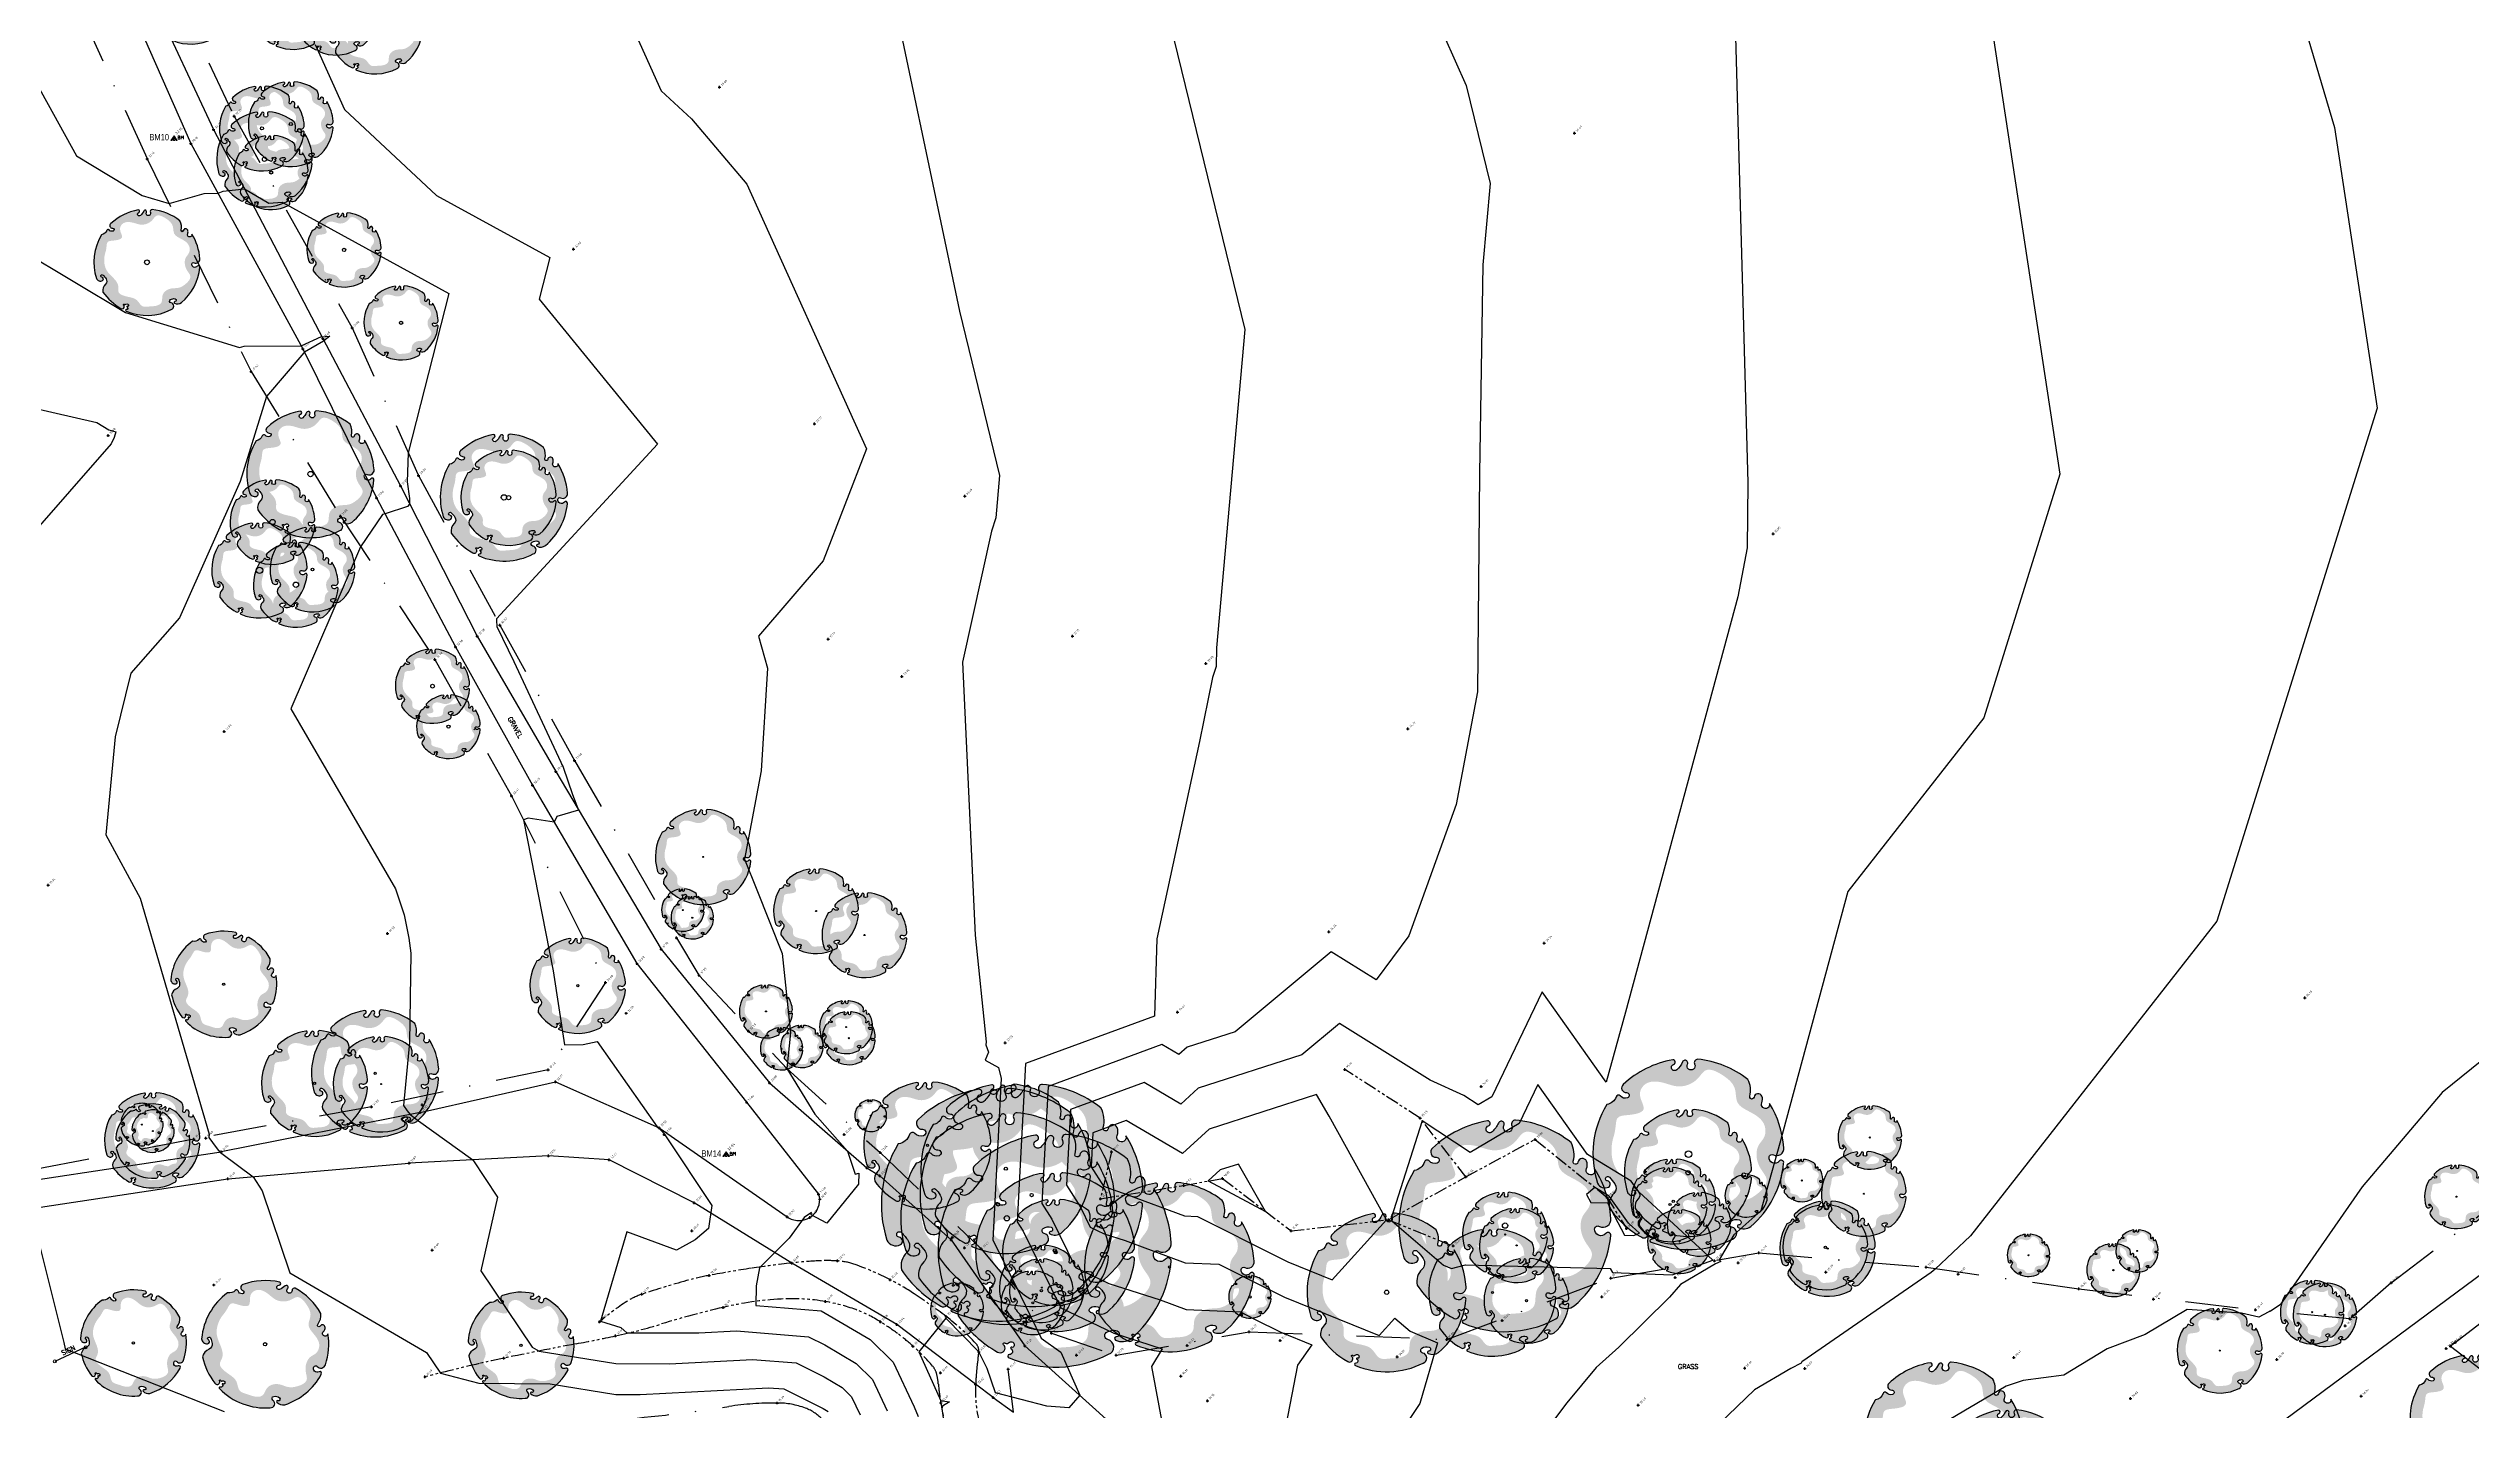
# Model space of a CAD drawing. Header units: metres. Extents: x 246075 to 247503, y 7418632 to 7419642.
# Drawn here: x 246626.3 to 246854.6, y 7419007.9 to 7419136.2 of the extents above; entities that cross this region are included whole.
import ezdxf
from ezdxf.enums import TextEntityAlignment as Align

# ---------------------------------------------------------------- set-up
doc = ezdxf.new("R2010")
doc.units = ezdxf.units.M
doc.linetypes.add('DASHDOT', pattern=[10, 5, -2.5, 0, -2.5])
doc.linetypes.add('PHANTOM', pattern=[2.5, 1.25, -0.25, 0.25, -0.25, 0.25, -0.25])
for name, color, linetype in [('-TEXT', 7, 'Continuous'), ('017_NAIL-L', 8, 'Continuous'), ('102_TOP_OF_BANK', 37, 'PHANTOM'), ('102_TOP_OF_BANK-L', 37, 'PHANTOM'), ('102_TOP_OF_BANK-S', 37, 'PHANTOM'), ('103_TOE_OF_BATTER', 37, 'DASHDOT'), ('103_TOE_OF_BATTER-L', 37, 'DASHDOT'), ('103_TOE_OF_BATTER-S', 37, 'DASHDOT'), ('104_EXISTING_SURFACE-L', 35, 'Continuous'), ('104_EXISTING_SURFACE-S', 35, 'Continuous'), ('201_SINGLE_TREE-H', 63, 'Continuous'), ('201_SINGLE_TREE-S', 96, 'Continuous'), ('203_GROUP_TREES', 116, 'DASHDOT'), ('203_GROUP_TREES-L', 116, 'DASHDOT'), ('203_GROUP_TREES-S', 116, 'DASHDOT'), ('405_EDGE_FORMATION', 33, 'Continuous'), ('405_EDGE_FORMATION-L', 33, 'Continuous'), ('405_EDGE_FORMATION-S', 33, 'Continuous'), ('503_SIGN', 89, 'Continuous'), ('EX-BENCHMARK', 7, 'Continuous'), ('EX-BENCHMARK_(SLS)', 8, 'Continuous'), ('EX-TRAFFIC_SIGN_(SLS)', 89, 'Continuous'), ('Surface_Contours_Major', 4, 'Continuous'), ('Surface_Contours_Minor', 253, 'Continuous')]:
    doc.layers.add(name, color=color, linetype=linetype)
doc.layers.add('717_ELEC_LINE_OVER', color=7, linetype='Continuous', true_color=0xffa500)
doc.styles.add('BOLD', font='ARIALN.TTF')
doc.styles.add('ISO2.5', font='isocp.shx', dxfattribs={"height": 2.5})
doc.styles.get("Standard").update_dxf_attribs({"font": 'SIMPLEX.shx'})

# ---------------------------------------------------------------- blocks, each defined once
blk = doc.blocks.new('BM')
at = {"color": 0, "linetype": 'Continuous', "lineweight": 13}
for p, q in [((0, 0), (-0.31, -0.44)), ((-0.19, -0.44), (0, 0)), ((0, 0), (-0.06, -0.44)), ((0, 0), (0.19, -0.44)), ((0.31, -0.44), (0, 0)), ((0, 0), (0.06, -0.44)), ((-0.31, -0.44), (-0.19, -0.44)), ((-0.06, -0.44), (0.06, -0.44)), ((0.19, -0.44), (0.31, -0.44)), ((0.47, -0.02), (0.38, -0.02)), ((0.38, -0.02), (0.38, -0.34)), ((0.47, -0.16), (0.38, -0.16)), ((0.38, -0.16), (0.39, -0.16)), ((0.38, -0.34), (0.47, -0.34)), ((0.38, -0.34), (0.39, -0.34)), ((0.52, -0.04), (0.47, -0.02)), ((0.47, -0.16), (0.52, -0.14)), ((0.52, -0.17), (0.47, -0.16)), ((0.47, -0.34), (0.52, -0.33)), ((0.54, -0.09), (0.52, -0.04)), ((0.52, -0.14), (0.54, -0.09)), ((0.55, -0.21), (0.52, -0.17)), ((0.52, -0.33), (0.55, -0.29)), ((0.56, -0.25), (0.55, -0.21)), ((0.55, -0.29), (0.56, -0.25)), ((0.67, -0.34), (0.67, -0.02)), ((0.67, -0.02), (0.78, -0.19)), ((0.78, -0.19), (0.89, -0.02)), ((0.89, -0.02), (0.89, -0.34))]:
    blk.add_line(p, q, dxfattribs=at)
blk = doc.blocks.new('201C')
at = {"layer": '201_SINGLE_TREE-H', "transparency": 33554534}
h = blk.add_hatch(color=256, dxfattribs=at)
h.paths.add_polyline_path([(-0.372, -0.334, 0.222926), (0.02, -0.5, 0.770799), (0.044, -0.442, -0.650302), (0.051, -0.412, -0.234737), (0.096, -0.425, -0.847312), (0.082, -0.447, 0.78443), (0.073, -0.458, 0.276934), (0.135, -0.481, 0.193599), (0.431, -0.254, 0.800435), (0.414, -0.234, -0.75216), (0.376, -0.192, -0.528914), (0.401, -0.191, 0.594112), (0.466, -0.18, 0.123805), (0.496, 0.062, -1.41759), (0.461, 0.081, 0.206906), (0.476, 0.113, 0.759729), (0.437, 0.125, -1.073307), (0.419, 0.139, 0.194379), (0.447, 0.223, 0.144612), (0.254, 0.43, 0.53339), (0.228, 0.413, -1.592592), (0.194, 0.429, 1.030038), (0.176, 0.451, -0.10361), (0.131, 0.426, -1.238487), (0.128, 0.459, 0.884725), (0.134, 0.482, 0.147549), (-0.155, 0.475, 0.71725), (-0.158, 0.429, -0.864032), (-0.165, 0.402, -0.310704), (-0.195, 0.427, 0.58143), (-0.217, 0.432, -0.281558), (-0.277, 0.416), (-0.278, 0.416, 0.217121), (-0.496, 0.063), (-0.496, 0.063, 0.440011), (-0.452, 0.021, 0.723973), (-0.444, 0.052, -1.384648), (-0.426, 0.066, -0.051107), (-0.415, 0.022, -0.361502), (-0.441, -0.021, 0.256822), (-0.494, -0.079, 0.116166), (-0.406, -0.291, 0.67803), (-0.368, -0.284, 0.170035), (-0.37, -0.274, -1.054701), (-0.36, -0.27, 0.431903), (-0.347, -0.275, -0.910728), (-0.333, -0.299, -0.42046), (-0.342, -0.298, 1.007885), (-0.348, -0.302, -0.766634), (-0.365, -0.322, 0.938602), (-0.372, -0.334)])
edge = h.paths.add_edge_path(flags=16)
edge.add_spline(control_points=[(-0.318, 0.247), (-0.303, 0.263), (-0.286, 0.289), (-0.256, 0.341), (-0.193, 0.315), (-0.092, 0.286), (-0.116, 0.394), (-0.036, 0.446), (0.039, 0.399), (0.103, 0.33), (0.196, 0.321), (0.278, 0.38), (0.344, 0.296), (0.379, 0.215), (0.33, 0.131), (0.392, 0.059), (0.438, -0.014), (0.405, -0.092), (0.346, -0.109), (0.31, -0.167), (0.306, -0.228), (0.329, -0.309), (0.241, -0.345), (0.165, -0.35), (0.103, -0.314), (0.046, -0.315), (0.005, -0.336), (-0.014, -0.368), (-0.033, -0.407), (-0.093, -0.415), (-0.146, -0.387), (-0.23, -0.366), (-0.225, -0.277), (-0.286, -0.229), (-0.334, -0.194), (-0.374, -0.141), (-0.328, -0.087), (-0.344, -0.001), (-0.387, 0.083), (-0.366, 0.18), (-0.336, 0.227), (-0.318, 0.247)], knot_values=[0, 0, 0, 0, 0.064972, 0.101243, 0.15652, 0.245586, 0.324463, 0.387907, 0.486094, 0.554514, 0.671826, 0.728629, 0.823661, 0.919885, 0.989953, 1.075257, 1.171704, 1.23593, 1.293575, 1.346478, 1.426142, 1.479146, 1.570817, 1.644481, 1.712561, 1.774901, 1.807, 1.846291, 1.885582, 1.928182, 2.007036, 2.074591, 2.151638, 2.226455, 2.293426, 2.340744, 2.397548, 2.47317, 2.587294, 2.673595, 2.754259, 2.754259, 2.754259, 2.754259], degree=3, periodic=0)
at = {"layer": '201_SINGLE_TREE-S'}
blk.add_lwpolyline([(-0.372, -0.334, 0.222926), (0.02, -0.5, 0.770799), (0.044, -0.442, -0.650302), (0.051, -0.412, -0.234737), (0.096, -0.425, -0.847312), (0.082, -0.447, 0.78443), (0.073, -0.458, 0.276934), (0.135, -0.481, 0.193599), (0.431, -0.254, 0.800435), (0.414, -0.234, -0.75216), (0.376, -0.192, -0.528914), (0.401, -0.191, 0.594112), (0.466, -0.18, 0.123805), (0.496, 0.062, -1.41759), (0.461, 0.081, 0.206906), (0.476, 0.113, 0.759729), (0.437, 0.125, -1.073307), (0.419, 0.139, 0.194379), (0.447, 0.223, 0.144612), (0.254, 0.43, 0.53339), (0.228, 0.413, -1.592592), (0.194, 0.429, 1.030038), (0.176, 0.451, -0.10361), (0.131, 0.426, -1.238487), (0.128, 0.459, 0.884725), (0.134, 0.482, 0.147549), (-0.155, 0.475, 0.71725), (-0.158, 0.429, -0.864032), (-0.165, 0.402, -0.310704), (-0.195, 0.427, 0.58143), (-0.217, 0.432, -0.281558), (-0.277, 0.416), (-0.278, 0.416, 0.217121), (-0.496, 0.063), (-0.496, 0.063, 0.440011), (-0.452, 0.021, 0.723973), (-0.444, 0.052, -1.384648), (-0.426, 0.066, -0.051107), (-0.415, 0.022, -0.361502), (-0.441, -0.021, 0.256822), (-0.494, -0.079, 0.116166), (-0.406, -0.291, 0.67803), (-0.368, -0.284, 0.170035), (-0.37, -0.274, -1.054701), (-0.36, -0.27, 0.431903), (-0.347, -0.275, -0.910728), (-0.333, -0.299, -0.42046), (-0.342, -0.298, 1.007885), (-0.348, -0.302, -0.766634), (-0.365, -0.322, 0.938602), (-0.372, -0.334)], format="xyb", dxfattribs=at)
blk = doc.blocks.new('201T')
at = {"layer": '201_SINGLE_TREE-S'}
blk.add_circle((0, 0), 0.5, dxfattribs=at)
blk = doc.blocks.new('CROSS')
at = {"color": 0, "linetype": 'Continuous'}
for p, q in [((-0.5, 0), (0.5, 0)), ((0, -0.5), (0, 0.5))]:
    blk.add_line(p, q, dxfattribs=at)
blk = doc.blocks.new('SPD')
at = {"color": 0, "linetype": 'Continuous', "lineweight": 13}
blk.add_circle((0, 0), 0.15, dxfattribs=at)
blk = doc.blocks.new('G')
at = {"layer": '-TEXT'}
blk.add_text('GRASS', height=0.45, dxfattribs=at).set_placement((0.02, -0.24), align=Align.CENTER)
blk = doc.blocks.new('GR')
at = {"layer": '-TEXT'}
blk.add_text('GRAVEL', height=0.45, dxfattribs=at).set_placement((0.04, -0.22), align=Align.CENTER)

msp = doc.modelspace()

# ---------------------------------------------------------------- linework, layer by layer
at = {"layer": '102_TOP_OF_BANK'}
for points in [[(246759.83, 7419029.9), (246755.51, 7419035.44), (246748.42, 7419040.03)], [(246726.44, 7419032.27), (246725.42, 7419027.84), (246733.25, 7419029.09), (246736.9, 7419029.76), (246743.36, 7419024.81), (246752.54, 7419025.86), (246758.62, 7419023.39)], [(246752.54, 7419025.86), (246759.83, 7419029.9), (246766.36, 7419033.43), (246773.14, 7419027.97), (246774.97, 7419025.02)]]:
    msp.add_lwpolyline(points, dxfattribs=at)
for points in [[(246714.2, 7419006.09, -0.093938), (246713.65, 7419010.35, -0.003643), (246713.69, 7419011.06, -0.003153), (246713.76, 7419011.89, -0.021187), (246713.87, 7419012.71, 0.024665), (246713.95, 7419013.41, 0.207708), (246713.68, 7419014.19, 0.042892), (246710.86, 7419016.75, 0.018118), (246707.85, 7419018.89, 0.025606), (246705.59, 7419020.21, 0.033551), (246702.29, 7419021.64, 0.071727), (246700.64, 7419021.98, 0.02564), (246698.96, 7419021.99, 0.016227), (246696.32, 7419021.78, 0.009632), (246692.54, 7419021.29, 0.009069), (246688.55, 7419020.61, 0.021961), (246686.41, 7419020.12, 0.010961), (246682.22, 7419018.84, 0.064943), (246680.79, 7419018.16, 0.031815), (246678.22, 7419016.25)], [(246661.78, 7419011.06, -0.003736), (246666.89, 7419012.31, -0.008267), (246669.21, 7419012.82, -0.002044), (246676.02, 7419014.17, 0.003733), (246679.74, 7419014.92, 0.022942), (246684.07, 7419016.04, -0.017071), (246689.86, 7419017.6, -0.043334), (246695.32, 7419018.39, -0.057041), (246699.51, 7419018.15, -0.045495), (246702.35, 7419017.39, -0.051482), (246704.68, 7419016.24, -0.020122), (246706.29, 7419015.14, -0.021033), (246707.74, 7419013.96, -0.036034), (246709.6, 7419012.06, -0.116676), (246709.98, 7419011.32, -0.037667), (246710.14, 7419010.35, 0.021168), (246710.37, 7419008.61, 0.018688), (246711.68, 7419002.44, -0.026502)]]:
    msp.add_lwpolyline(points, format="xyb", dxfattribs=at)
at = {"layer": '103_TOE_OF_BATTER'}
for points in [[(246705.49, 7418928.48, 0.000003), (246706.2, 7418917.81, 0.000938)], [(246679.76, 7419006.99, 0.016642), (246690.4, 7419008.26, -0.039111), (246694.95, 7419008.59, -0.08902), (246697.62, 7419008.11, -0.120307), (246699.28, 7419006.97, -0.083201)]]:
    msp.add_lwpolyline(points, format="xyb", dxfattribs=at)
msp.add_lwpolyline([(246717.23, 7419007.74), (246716.71, 7419011.79)], dxfattribs=at)
at = {"layer": '203_GROUP_TREES'}
for p, q in [((246637.1, 7419144.01), (246643.8, 7419129.86)), ((246629.35, 7419139.61), (246635.62, 7419125.84)), ((246643.8, 7419129.86), (246654.92, 7419109.9)), ((246635.62, 7419125.84), (246645.39, 7419105.8)), ((246654.92, 7419109.9), (246661.17, 7419095.99)), ((246645.39, 7419105.8), (246653.82, 7419092.15)), ((246661.17, 7419095.99), (246668.83, 7419081.9)), ((246653.82, 7419092.15), (246662.72, 7419078.65)), ((246668.83, 7419081.9), (246675.87, 7419069.12)), ((246662.72, 7419078.65), (246669.92, 7419065.81)), ((246675.87, 7419069.12), (246685.48, 7419052.41)), ((246669.92, 7419065.81), (246678.79, 7419048.22)), ((246685.48, 7419052.41), (246687.59, 7419048.92)), ((246678.79, 7419048.22), (246673.37, 7419040)), ((246687.59, 7419048.92), (246695.87, 7419040.1)), ((246673.37, 7419040), (246656.75, 7419036.5)), ((246695.87, 7419040.1), (246704.65, 7419032.19)), ((246656.75, 7419036.5), (246640.02, 7419033.46)), ((246640.02, 7419033.46), (246621.24, 7419029.85)), ((246704.65, 7419032.19), (246714.18, 7419023.11)), ((246846.98, 7419019.9), (246861.57, 7419031.1)), ((246853.01, 7419014.29), (246867.34, 7419025.33)), ((246714.18, 7419023.11), (246720.81, 7419015.17)), ((246773.47, 7419020.36), (246787.44, 7419022.74)), ((246787.44, 7419022.74), (246803.19, 7419021.38)), ((246803.19, 7419021.38), (246817.58, 7419019.34)), ((246758.02, 7419014.58), (246773.47, 7419020.36)), ((246817.58, 7419019.34), (246834.22, 7419017.37)), ((246846.98, 7419019.9), (246843.09, 7419016.51)), ((246843.09, 7419016.51), (246834.22, 7419017.37)), ((246720.81, 7419015.17), (246726.88, 7419013.09)), ((246726.88, 7419013.09), (246739.42, 7419015.31)), ((246739.42, 7419015.31), (246758.02, 7419014.58)), ((246853.01, 7419014.29), (246852.58, 7419013.95)), ((246852.58, 7419013.95), (246866.03, 7419003.66))]:
    msp.add_line(p, q, dxfattribs=at)
at = {"layer": '405_EDGE_FORMATION'}
for p, q in [((246635.49, 7419142.23), (246641.87, 7419128.58)), ((246633.45, 7419141.51), (246639.72, 7419127.29)), ((246641.87, 7419128.58), (246652.15, 7419108.89)), ((246639.72, 7419127.29), (246650.28, 7419107.92)), ((246650.28, 7419107.92), (246657.22, 7419093.88)), ((246652.15, 7419108.89), (246659.46, 7419095.01)), ((246657.22, 7419093.88), (246664.65, 7419079.84)), ((246659.46, 7419095.01), (246666.7, 7419080.86)), ((246666.7, 7419080.86), (246674.1, 7419068.09)), ((246664.65, 7419079.84), (246671.9, 7419066.81)), ((246671.9, 7419066.81), (246681.75, 7419050)), ((246674.1, 7419068.09), (246684.02, 7419051.36)), ((246684.02, 7419051.36), (246694.24, 7419038.77)), ((246681.75, 7419050), (246692.08, 7419036.94)), ((246661.33, 7419035.97), (246674.07, 7419038.85)), ((246674.07, 7419038.85), (246683.84, 7419034.53)), ((246692.08, 7419036.94), (246698.85, 7419028.27)), ((246694.24, 7419038.77), (246703.39, 7419030.74)), ((246661.33, 7419035.97), (246642.59, 7419032.26)), ((246683.84, 7419034.53), (246695.89, 7419026.13)), ((246624.29, 7419029.5), (246642.59, 7419032.26)), ((246643.22, 7419029.71), (246660.3, 7419031.18)), ((246673.41, 7419031.87), (246660.3, 7419031.18)), ((246679.14, 7419031.5), (246673.41, 7419031.87)), ((246687.15, 7419027.44), (246679.14, 7419031.5)), ((246703.39, 7419030.74), (246704.62, 7419030)), ((246704.62, 7419030), (246711.34, 7419023.97)), ((246623.91, 7419026.8), (246643.22, 7419029.71)), ((246698.85, 7419028.27), (246698.96, 7419027.79)), ((246696.32, 7419021.78), (246687.15, 7419027.44)), ((246711.34, 7419023.97), (246718.28, 7419013.98)), ((246706.23, 7419015.98), (246696.32, 7419021.78)), ((246713.65, 7419010.35), (246706.23, 7419015.98)), ((246730.1, 7419003.33), (246718.28, 7419013.98)), ((246715.29, 7419009.1), (246713.65, 7419010.35)), ((246715.29, 7419009.1), (246717.23, 7419007.74))]:
    msp.add_line(p, q, dxfattribs=at)
msp.add_lwpolyline([(246695.89, 7419026.13, 0.144525), (246696.95, 7419025.78, 0.144525), (246698.02, 7419026.06, 0.132005), (246698.72, 7419026.8, 0.132005), (246698.96, 7419027.79)], format="xyb", dxfattribs=at)
at = {"layer": '503_SIGN'}
msp.add_line((246629.81, 7419013.84), (246626.91, 7419012.51), dxfattribs=at)
at = {"layer": '717_ELEC_LINE_OVER'}
msp.add_line((246796.13, 7418976.74), (246897.33, 7419051.82), dxfattribs=at)
at = {"layer": 'Surface_Contours_Major'}
for points, elevation in [([(246673.32, 7419156.05), (246684.04, 7419132.24), (246686.87, 7419129.61), (246692.11, 7419123.45), (246703.38, 7419098.5), (246699.28, 7419087.94), (246693.18, 7419080.86), (246694.05, 7419077.84), (246693.46, 7419068.16), (246691.89, 7419059.84), (246693.04, 7419056.94), (246695.41, 7419050.96), (246696.2, 7419043.46), (246695.87, 7419040.1), (246698.49, 7419035.8), (246701.58, 7419032.32), (246702.31, 7419030.15), (246702.65, 7419030.25), (246702.62, 7419029.22), (246699.62, 7419025.53), (246698.16, 7419026.32), (246698.2, 7419026.53), (246697.5, 7419026.08), (246696.09, 7419024.11), (246693.28, 7419021.33), (246692.98, 7419019.62), (246692.95, 7419017.78), (246699.09, 7419017.26), (246699.49, 7419017.06), (246703.72, 7419014.59), (246705.89, 7419012.43), (246707.86, 7419008.24), (246708.22, 7419007.32)], 33), ([(246834.02, 7419154.58), (246841.65, 7419128.78), (246845.66, 7419102.34), (246830.56, 7419054.01), (246807.35, 7419024.34), (246804.02, 7419021.2), (246803.66, 7419020.89), (246797.57, 7419016.69), (246791.97, 7419012.82), (246791.49, 7419012.48), (246791.42, 7419012.35), (246790.43, 7419011.84), (246787.01, 7419009.83), (246783.72, 7419006.65)], 36), ([(246730.22, 7419145.75), (246739.01, 7419109.76), (246736.34, 7419079.74), (246736.31, 7419077.98), (246735.95, 7419076.96), (246734.74, 7419070.91), (246730.73, 7419052.32), (246730.51, 7419045.05), (246718.35, 7419040.58), (246717.57, 7419025.65), (246718.13, 7419024.77), (246721.68, 7419017.56), (246726.67, 7419015.17), (246731.23, 7419013.7), (246730.21, 7419012.02), (246731.25, 7419006.46)], 34), ([(246785.2, 7419138.5), (246786.38, 7419095.3), (246786.32, 7419089.18), (246785.45, 7419084.55), (246774.88, 7419045.42), (246773.04, 7419038.82), (246767, 7419047.33), (246762.27, 7419037.45), (246760.98, 7419036.69), (246759.65, 7419037.58), (246756.45, 7419039.02), (246747.92, 7419044.36), (246744.39, 7419041.41), (246734.6, 7419038.26), (246732.97, 7419036.76), (246729.52, 7419038.78), (246722.58, 7419036.24), (246722.21, 7419029.11), (246723.53, 7419027.04), (246724.45, 7419025.17), (246725.75, 7419024.54), (246727.74, 7419023.9), (246733.4, 7419021.81), (246736.57, 7419021.67), (246741.11, 7419019.39), (246742.73, 7419018.57), (246751.66, 7419014.96), (246753.14, 7419016.59), (246754.58, 7419015.35), (246757.15, 7419014.27), (246755.5, 7419008.53), (246752.31, 7419003.81)], 35), ([(246623.45, 7419136.08), (246628.94, 7419126.1), (246635.13, 7419122.39), (246637.68, 7419121.61), (246640.97, 7419122.57), (246642.29, 7419122.58), (246642.76, 7419122.79), (246644.78, 7419123.01), (246647.07, 7419121.65), (246648.32, 7419121.75), (246664.01, 7419113.14), (246660.21, 7419098.12), (246660.1, 7419095.38), (246660.31, 7419093.81), (246660.33, 7419093.29), (246660.12, 7419093.07), (246658.02, 7419092.37), (246657.78, 7419092.32), (246655.72, 7419089.27), (246649.13, 7419074), (246658.99, 7419057.04), (246659.82, 7419054.58), (246660.25, 7419052.39), (246660.46, 7419050.97), (246660.33, 7419042.57), (246659.76, 7419036.63), (246660.1, 7419036.11), (246660.39, 7419035.78), (246661.16, 7419035.18), (246666.28, 7419031.5), (246668.62, 7419028), (246667.03, 7419021.04), (246671.88, 7419013.84), (246672.54, 7419013.49), (246679.75, 7419012.3), (246684.81, 7419012.29), (246692.63, 7419012.7), (246696.75, 7419012.36), (246699.37, 7419011.06), (246701.08, 7419010.06), (246701.96, 7419009.18), (246702.76, 7419007.48)], 32), ([(246610.06, 7419105.75), (246630.86, 7419100.98), (246631.99, 7419100.3), (246632.65, 7419100.1), (246632.49, 7419099.57), (246632.23, 7419098.98), (246620.62, 7419085.74)], 31), ([(246624.71, 7419026.49), (246627.77, 7419014.29), (246627.87, 7419013.68), (246642.87, 7419007.79)], 31)]:
    msp.add_lwpolyline(points, dxfattribs=dict(at, elevation=elevation))
at = {"layer": 'Surface_Contours_Major', "elevation": 36}
for points in [[(246740.96, 7419026.64), (246738.4, 7419031.1), (246736.69, 7419030.55), (246735.56, 7419029.52)], [(246771.61, 7419027.49), (246773.17, 7419027.45), (246774.77, 7419024.4), (246775.61, 7419024.37), (246776.18, 7419024.58), (246775.14, 7419025.54), (246773.32, 7419028.09), (246771.99, 7419028.9), (246771.2, 7419028.25)]]:
    msp.add_lwpolyline(points, close=True, dxfattribs=at)
at = {"layer": 'Surface_Contours_Minor'}
for points, elevation in [([(246704.5, 7419147.76), (246712.12, 7419111.49), (246715.9, 7419096), (246715.55, 7419092.01), (246715.15, 7419090.76), (246712.41, 7419078.4), (246713.59, 7419052.67), (246714.64, 7419042.63), (246714.61, 7419042.33), (246714.86, 7419041.64), (246714.56, 7419040.89), (246715.81, 7419040.21), (246716.05, 7419039.16), (246715.26, 7419023.92), (246715.43, 7419023.64), (246717.86, 7419018.71), (246719.83, 7419014.71), (246721.67, 7419013.37), (246723.45, 7419009.32), (246722.43, 7419008.15), (246720.35, 7419008.3), (246715.53, 7419009.55), (246714.72, 7419011.85), (246713.95, 7419013.41), (246713.94, 7419013.41), (246710.85, 7419016.6), (246708.3, 7419013.42), (246710.37, 7419008.78), (246710.54, 7419008.8), (246711.2, 7419008.69), (246710.54, 7419008.29), (246710.48, 7419008.07), (246711.89, 7418998.35)], 33.5), ([(246754.69, 7419144.41), (246759.87, 7419132.73), (246762.12, 7419123.52), (246761.44, 7419115.83), (246761.1, 7419096.17), (246760.93, 7419075.61), (246758.91, 7419064.98), (246754.45, 7419052.61), (246751.39, 7419048.47), (246747.15, 7419051.12), (246738.09, 7419043.57), (246733.56, 7419042.11), (246732.8, 7419041.42), (246731.2, 7419042.36), (246720.47, 7419038.41), (246719.89, 7419027.38), (246720.83, 7419025.91), (246723.06, 7419021.36), (246726.21, 7419019.86), (246731.04, 7419018.3), (246733.49, 7419017.39), (246738.59, 7419017.17), (246739.92, 7419016.5), (246742.4, 7419015.26), (246745.33, 7419014.07), (246743.97, 7419012.14), (246742.33, 7419003.71)], 34.5), ([(246808.54, 7419143.8), (246815.78, 7419096.11), (246808.61, 7419073.17), (246795.8, 7419056.79), (246789.4, 7419033.09), (246787.61, 7419026.71), (246785.08, 7419024.44), (246783.7, 7419022.07), (246783.84, 7419021.94), (246783.33, 7419021.72), (246780.04, 7419019.75), (246779, 7419018.57), (246774.23, 7419013.86), (246772.09, 7419011.94), (246769.33, 7419008.6), (246766.21, 7419004.43)], 35.5), ([(246651.42, 7419136.62), (246654.19, 7419130.47), (246662.86, 7419122.39), (246673.54, 7419116.53), (246672.54, 7419112.6), (246683.68, 7419098.93), (246668.51, 7419082.49), (246668.53, 7419082.32), (246668.56, 7419081.77), (246670.15, 7419078.45), (246674.79, 7419068.5), (246675.68, 7419065.92), (246676.25, 7419064.47), (246674.21, 7419063.87), (246673.94, 7419063.33), (246671.49, 7419063.71), (246671.07, 7419063.53), (246673.86, 7419049.33), (246674.91, 7419042.33), (246676.67, 7419042.38), (246678, 7419042.66), (246683.66, 7419034.61), (246683.8, 7419034.5), (246684.11, 7419034.18), (246684.38, 7419033.86), (246688.79, 7419027.19), (246688.47, 7419025.04), (246687.23, 7419023.98), (246685.47, 7419022.98), (246680.79, 7419024.71), (246678.31, 7419016.31), (246680.23, 7419015.69), (246680.8, 7419015.2), (246687.57, 7419015.19), (246691.11, 7419015.38), (246697.92, 7419014.81), (246699.43, 7419014.06), (246702.4, 7419012.32), (246703.92, 7419010.81), (246705.31, 7419007.86)], 32.5), ([(246608.9, 7419126.12), (246633.56, 7419111.35), (246644.3, 7419108.05), (246644.76, 7419108.18), (246650.12, 7419108.21), (246652.02, 7419109.08), (246652.05, 7419109.08), (246652.08, 7419109.06), (246652.8, 7419109.12), (246652.26, 7419108.67), (246652.23, 7419108.66), (246650.43, 7419107.62), (246650.37, 7419107.54), (246646.85, 7419103.44), (246644.37, 7419095.44), (246638.66, 7419082.59), (246634.07, 7419077.35), (246632.61, 7419071.35), (246631.71, 7419062.12), (246634.96, 7419056.15), (246641.46, 7419033.93), (246641.43, 7419033.61), (246642.12, 7419032.68), (246642.33, 7419032.39), (246642.44, 7419032.24), (246642.63, 7419032.1), (246645.6, 7419029.91), (246646.43, 7419028.59), (246649.05, 7419020.86), (246661.91, 7419013.36), (246663.23, 7419011.41), (246666.86, 7419010.46), (246673.57, 7419010.41), (246679.76, 7419009.39), (246682.05, 7419009.39), (246694.14, 7419010.03), (246695.58, 7419009.91), (246699.3, 7419008.06), (246699.76, 7419007.79)], 31.5), ([(246861.05, 7419045.33), (246851.79, 7419037.85), (246844.25, 7419028.95), (246836.53, 7419017.83), (246835.62, 7419017.23), (246835.4, 7419017.16), (246834.51, 7419016.67), (246832.9, 7419017.05), (246827.78, 7419017.4), (246823.83, 7419015.03), (246820.24, 7419013.68), (246816.15, 7419011.21), (246812.32, 7419010.7), (246810.71, 7419010.17), (246797.22, 7419002.2)], 36.5)]:
    msp.add_lwpolyline(points, dxfattribs=dict(at, elevation=elevation))
at = {"layer": 'Surface_Contours_Minor', "elevation": 35.5}
for points in [[(246725.69, 7419029.01), (246727.89, 7419028.23), (246733.31, 7419026.23), (246734.55, 7419026.18), (246742.31, 7419022.27), (246743.07, 7419021.89), (246747.24, 7419020.2), (246752.36, 7419025.84), (246746.95, 7419035.61), (246745.77, 7419037.67), (246735.64, 7419034.4), (246733.14, 7419032.1), (246727.83, 7419035.21), (246724.7, 7419034.06), (246724.53, 7419030.84)], [(246752.79, 7419026), (246752.9, 7419025.71), (246757.72, 7419021.59), (246758.48, 7419021.27), (246759.8, 7419021.6), (246768.43, 7419021.39), (246773.43, 7419021.27), (246773.63, 7419020.88), (246779.27, 7419020.68), (246783.09, 7419022.05), (246776.12, 7419028.48), (246775.39, 7419029.49), (246771.27, 7419032.01), (246766.6, 7419038.6), (246764.84, 7419034.92), (246760.22, 7419032.2), (246755.72, 7419035.17)]]:
    msp.add_lwpolyline(points, close=True, dxfattribs=at)

# ---------------------------------------------------------------- block references
at = {"layer": '-TEXT', "rotation": 299.1124495772293}
msp.add_blockref('GR', (246670.26, 7419072.28), dxfattribs=at)
at = {"layer": '-TEXT'}
msp.add_blockref('G', (246780.75, 7419012.04), dxfattribs=at)
at = {"layer": '102_TOP_OF_BANK-S', "xscale": 0.25, "yscale": 0.25, "zscale": 0.25}
for p in [(246748.42, 7419040.03), (246755.51, 7419035.44), (246726.44, 7419032.27), (246766.36, 7419033.43), (246736.9, 7419029.76), (246759.83, 7419029.9), (246725.42, 7419027.84), (246733.25, 7419029.09), (246773.14, 7419027.97), (246752.54, 7419025.86), (246743.36, 7419024.81), (246758.62, 7419023.39), (246774.97, 7419025.02), (246688.55, 7419020.61), (246700.64, 7419021.98), (246682.22, 7419018.84), (246705.59, 7419020.21), (246678.22, 7419016.25), (246689.86, 7419017.6), (246699.51, 7419018.15), (246704.68, 7419016.24), (246710.86, 7419016.75), (246679.74, 7419014.92), (246707.74, 7419013.96), (246669.21, 7419012.82), (246713.95, 7419013.41), (246661.78, 7419011.06), (246710.35, 7419011.42), (246713.64, 7419010.35), (246713.65, 7419010.35), (246710.37, 7419008.61)]:
    msp.add_blockref('CROSS', p, dxfattribs=at)
at = {"layer": '103_TOE_OF_BATTER-S', "xscale": 0.25, "yscale": 0.25, "zscale": 0.25}
for p in [(246716.71, 7419011.79), (246694.95, 7419008.59)]:
    msp.add_blockref('CROSS', p, dxfattribs=at)
at = {"layer": '104_EXISTING_SURFACE-S', "xscale": 0.25, "yscale": 0.25, "zscale": 0.25}
for p in [(246689.53, 7419132.57), (246770.07, 7419128.25), (246675.78, 7419117.33), (246698.47, 7419100.86), (246631.92, 7419099.77), (246712.62, 7419094.04), (246788.76, 7419090.48), (246699.75, 7419080.57), (246722.76, 7419080.86), (246735.34, 7419078.29), (246706.71, 7419077.04), (246642.87, 7419071.86), (246754.37, 7419072.11), (246626.29, 7419057.38), (246658.26, 7419052.84), (246746.93, 7419053), (246767.21, 7419051.93), (246838.86, 7419046.77), (246680.74, 7419045.31), (246692.24, 7419043.64), (246732.66, 7419045.43), (246716.44, 7419042.54), (246661.51, 7419036.7), (246761.28, 7419038.42), (246641.13, 7419033.56), (246684.32, 7419033.89), (246701.25, 7419033.88), (246776.76, 7419030.42), (246662.45, 7419023), (246686.91, 7419024.81), (246711.43, 7419024.2), (246783.25, 7419021.99), (246785.48, 7419021.81), (246793.74, 7419020.93), (246806.2, 7419020.72), (246641.89, 7419019.71), (246772.65, 7419018.59), (246779.53, 7419020.42), (246824.6, 7419018.37), (246763.25, 7419016.35), (246830.67, 7419016.52), (246733.56, 7419014.02), (246742.33, 7419014.49), (246842.67, 7419015.86), (246852.18, 7419013.74), (246723.16, 7419013.1), (246753.37, 7419012.93), (246786.09, 7419011.88), (246791.75, 7419011.83), (246811.43, 7419012.87), (246836.22, 7419012.68), (246732.97, 7419011.13), (246844.16, 7419009.23), (246735.48, 7419008.8), (246776.07, 7419008.39), (246822.44, 7419009)]:
    msp.add_blockref('CROSS', p, dxfattribs=at)
at = {"layer": '201_SINGLE_TREE-S'}
for name, p, xscale, yscale, zscale, rotation in [('201C', (246639.74, 7419141.14), 8.999, 8.999, 8.999, 25), ('201C', (246649.36, 7419140.14), 7.999, 7.999, 7.999, 25), ('201C', (246653.38, 7419139.61), 7.999, 7.999, 7.999, 25), ('201C', (246657.08, 7419138.34), 8.999, 8.999, 8.999, 25), ('201C', (246646.42, 7419128.7), 7.999, 7.999, 7.999, 25), ('201C', (246649.14, 7419129.11), 7.999, 7.999, 7.999, 25), ('201C', (246646.66, 7419125.79), 8.999, 8.999, 8.999, 25), ('201C', (246647.29, 7419124.54), 6.999, 6.999, 6.999, 25), ('201T', (246646.42, 7419128.7), 0.299, 0.299, 0.299, 25), ('201T', (246649.14, 7419129.11), 0.299, 0.299, 0.299, 25), ('201T', (246646.66, 7419125.79), 0.399, 0.399, 0.399, 25), ('201T', (246647.29, 7419124.54), 0.299, 0.299, 0.299, 25), ('201C', (246635.59, 7419116.08), 9.999, 9.999, 9.999, 25), ('201C', (246654.16, 7419117.25), 6.999, 6.999, 6.999, 25), ('201T', (246654.16, 7419117.25), 0.299, 0.299, 0.299, 25), ('201T', (246635.59, 7419116.08), 0.449, 0.449, 0.449, 25), ('201C', (246659.53, 7419110.38), 6.999, 6.999, 6.999, 25), ('201T', (246659.53, 7419110.38), 0.299, 0.299, 0.299, 25), ('201C', (246651, 7419096.13), 11.999, 11.999, 11.999, 25), ('201C', (246669.22, 7419093.93), 11.999, 11.999, 11.999, 25), ('201C', (246669.66, 7419093.9), 8.999, 8.999, 8.999, 25), ('201C', (246647.42, 7419091.61), 7.999, 7.999, 7.999, 25), ('201T', (246651, 7419096.13), 0.499, 0.499, 0.499, 25), ('201T', (246669.22, 7419093.93), 0.499, 0.499, 0.499, 25), ('201T', (246669.66, 7419093.9), 0.399, 0.399, 0.399, 25), ('201C', (246646.19, 7419087.06), 8.999, 8.999, 8.999, 25), ('201C', (246651.19, 7419087.14), 7.999, 7.999, 7.999, 25), ('201T', (246647.42, 7419091.61), 0.499, 0.499, 0.499, 25), ('201C', (246649.62, 7419085.7), 7.999, 7.999, 7.999, 25), ('201T', (246646.19, 7419087.06), 0.599, 0.599, 0.599, 25), ('201T', (246651.19, 7419087.14), 0.249, 0.249, 0.249, 25), ('201T', (246649.62, 7419085.7), 0.499, 0.499, 0.499, 25), ('201C', (246662.49, 7419076.14), 6.999, 6.999, 6.999, 25), ('201C', (246663.99, 7419072.33), 5.999, 5.999, 5.999, 25), ('201T', (246662.49, 7419076.14), 0.349, 0.349, 0.349, 25), ('201T', (246663.99, 7419072.33), 0.299, 0.299, 0.299, 25), ('201C', (246687.98, 7419060.05), 9, 9, 9, 25), ('201T', (246687.98, 7419060.05), 0.1, 0.1, 0.1, 25), ('201C', (246698.62, 7419054.95), 8, 8, 8, 25), ('201C', (246686.07, 7419055.04), 4, 4, 4, 25), ('201C', (246703.18, 7419052.69), 8, 8, 8, 25), ('201C', (246686.96, 7419054.32), 4, 4, 4, 25), ('201T', (246686.07, 7419055.04), 0.1, 0.1, 0.1, 25), ('201T', (246698.62, 7419054.95), 0.1, 0.1, 0.1, 25), ('201C', (246642.82, 7419048.05), 10, 10, 10, 2.3), ('201C', (246676.17, 7419047.92), 9, 9, 9, 25), ('201T', (246686.96, 7419054.32), 0.1, 0.1, 0.1, 25), ('201T', (246703.18, 7419052.69), 0.1, 0.1, 0.1, 25), ('201T', (246642.82, 7419048.05), 0.2, 0.2, 0.2, 2.3), ('201C', (246693.9, 7419045.49), 5, 5, 5, 25), ('201C', (246657.09, 7419039.66), 12, 12, 12, 25), ('201T', (246676.17, 7419047.92), 0.2, 0.2, 0.2, 25), ('201C', (246701.45, 7419044.01), 5, 5, 5, 25), ('201C', (246701.7, 7419042.97), 5, 5, 5, 25), ('201C', (246651.38, 7419038.71), 10, 10, 10, 25), ('201C', (246657.64, 7419038.64), 9, 9, 9, 25), ('201C', (246695.37, 7419041.97), 4, 4, 4, 25), ('201T', (246693.9, 7419045.49), 0.1, 0.1, 0.1, 25), ('201C', (246697.28, 7419042.19), 4, 4, 4, 25), ('201T', (246701.45, 7419044.01), 0.1, 0.1, 0.1, 25), ('201C', (246780.8, 7419032.04), 18, 18, 18, 25), ('201T', (246695.37, 7419041.97), 0.1, 0.1, 0.1, 25), ('201T', (246697.28, 7419042.19), 0.1, 0.1, 0.1, 25), ('201C', (246715.77, 7419027.3), 22, 22, 22, 25), ('201T', (246701.7, 7419042.97), 0.1, 0.1, 0.1, 25), ('201C', (246718.92, 7419028.18), 21, 21, 21, 25), ('201C', (246716.49, 7419030.67), 16, 16, 16, 25), ('201C', (246636.09, 7419033.36), 9, 9, 9, 25), ('201T', (246657.09, 7419039.66), 0.2, 0.2, 0.2, 25), ('201C', (246709.11, 7419032.87), 12, 12, 12, 25), ('201C', (246716.59, 7419026), 20, 20, 20, 25), ('201C', (246636.13, 7419033.27), 7, 7, 7, 2.3), ('201C', (246635.11, 7419034.83), 4, 4, 4, 2.3), ('201T', (246651.38, 7419038.71), 0.2, 0.2, 0.2, 25), ('201T', (246657.64, 7419038.64), 0.1, 0.1, 0.1, 25), ('201C', (246703.77, 7419035.67), 3, 3, 3, 25), ('201C', (246721.11, 7419022.97), 22, 22, 22, 25), ('201C', (246763.52, 7419025.31), 20, 20, 20, 25), ('201C', (246780.76, 7419030.29), 12, 12, 12, 25), ('201C', (246797.89, 7419033.61), 6, 6, 6, 25), ('201C', (246636.15, 7419034.21), 4, 4, 4, 2.3), ('201T', (246635.11, 7419034.83), 0.1, 0.1, 0.1, 2.3), ('201T', (246703.77, 7419035.67), 0.1, 0.1, 0.1, 25), ('201T', (246636.13, 7419033.27), 0.2, 0.2, 0.2, 2.3), ('201T', (246636.09, 7419033.36), 0.1, 0.1, 0.1, 25), ('201T', (246636.15, 7419034.21), 0.1, 0.1, 0.1, 2.3), ('201T', (246709.11, 7419032.87), 0.2, 0.2, 0.2, 25), ('201C', (246721.15, 7419022.83), 15, 15, 15, 25), ('201C', (246779.37, 7419027.59), 8, 8, 8, 25), ('201T', (246780.8, 7419032.04), 0.6, 0.6, 0.6, 25), ('201C', (246791.47, 7419029.56), 4, 4, 4, 25), ('201C', (246797.32, 7419028.31), 8, 8, 8, 25), ('201T', (246797.89, 7419033.61), 0.1, 0.1, 0.1, 25), ('201T', (246716.49, 7419030.67), 0.3, 0.3, 0.3, 25), ('201C', (246731.91, 7419021.41), 16, 16, 16, 25), ('201C', (246779.06, 7419027.29), 7, 7, 7, 25), ('201T', (246780.76, 7419030.29), 0.4, 0.4, 0.4, 25), ('201C', (246786.23, 7419028.1), 4, 4, 4, 25), ('201C', (246853.14, 7419028.03), 6, 6, 6, 25), ('201C', (246721.19, 7419022.8), 10, 10, 10, 25), ('201T', (246718.92, 7419028.18), 0.3, 0.3, 0.3, 25), ('201C', (246752.37, 7419019.03), 15, 15, 15, 25), ('201C', (246763.52, 7419024.47), 8, 8, 8, 25), ('201C', (246764.61, 7419023.44), 7, 7, 7, 25), ('201C', (246779.94, 7419023.8), 6, 6, 6, 25), ('201C', (246781.8, 7419025.43), 6, 6, 6, 25), ('201T', (246779.37, 7419027.59), 0.2, 0.2, 0.2, 25), ('201T', (246786.23, 7419028.1), 0.1, 0.1, 0.1, 25), ('201C', (246793.91, 7419023.14), 9, 9, 9, 25), ('201C', (246793.69, 7419023.26), 8, 8, 8, 25), ('201T', (246791.47, 7419029.56), 0.1, 0.1, 0.1, 25), ('201T', (246797.32, 7419028.31), 0.1, 0.1, 0.1, 25), ('201T', (246853.14, 7419028.03), 0.1, 0.1, 0.1, 25), ('201T', (246715.77, 7419027.3), 0.3, 0.3, 0.3, 25), ('201T', (246716.59, 7419026), 0.5, 0.5, 0.5, 25), ('201C', (246762.33, 7419019), 12, 12, 12, 25), ('201T', (246763.52, 7419025.31), 0.5, 0.5, 0.5, 25), ('201T', (246779.06, 7419027.29), 0.2, 0.2, 0.2, 25), ('201T', (246781.8, 7419025.43), 0.1, 0.1, 0.1, 25), ('201C', (246823.06, 7419022.92), 4, 4, 4, 25), ('201C', (246719.89, 7419019.47), 8, 8, 8, 25), ('201C', (246719.84, 7419019.18), 6, 6, 6, 25), ('201T', (246721.11, 7419022.97), 0.3, 0.3, 0.3, 25), ('201T', (246721.19, 7419022.8), 0.3, 0.3, 0.3, 25), ('201C', (246765.54, 7419018.23), 8, 8, 8, 25), ('201T', (246763.52, 7419024.47), 0.1, 0.1, 0.1, 25), ('201T', (246764.61, 7419023.44), 0.1, 0.1, 0.1, 25), ('201T', (246779.94, 7419023.8), 0.1, 0.1, 0.1, 25), ('201T', (246793.69, 7419023.26), 0.2, 0.2, 0.2, 25), ('201T', (246793.91, 7419023.14), 0.1, 0.1, 0.1, 25), ('201C', (246812.83, 7419022.51), 4, 4, 4, 25), ('201C', (246820.82, 7419021.11), 5, 5, 5, 25), ('201T', (246823.06, 7419022.92), 0.1, 0.1, 0.1, 25), ('201C', (246711.91, 7419017.41), 5, 5, 5, 25), ('201C', (246719.04, 7419018.03), 6, 6, 6, 25), ('201T', (246721.15, 7419022.83), 0.2, 0.2, 0.2, 25), ('201T', (246731.91, 7419021.41), 0.2, 0.2, 0.2, 25), ('201C', (246739.49, 7419018.58), 4, 4, 4, 25), ('201T', (246812.83, 7419022.51), 0.1, 0.1, 0.1, 25), ('201T', (246820.82, 7419021.11), 0.1, 0.1, 0.1, 25), ('201C', (246839.55, 7419017.15), 6, 6, 6, 25), ('201C', (246840.76, 7419016.91), 6, 6, 6, 25), ('201C', (246634.31, 7419014.25), 10, 10, 10, 2.3), ('201C', (246646.72, 7419014.13), 12, 12, 12, 2.3), ('201C', (246670.82, 7419014.03), 10, 10, 10, 2.3), ('201T', (246719.84, 7419019.18), 0.2, 0.2, 0.2, 25), ('201T', (246719.89, 7419019.47), 0.1, 0.1, 0.1, 25), ('201T', (246739.49, 7419018.58), 0.2, 0.2, 0.2, 25), ('201T', (246752.37, 7419019.03), 0.4, 0.4, 0.4, 25), ('201T', (246762.33, 7419019), 0.2, 0.2, 0.2, 25), ('201C', (246830.84, 7419013.53), 8, 8, 8, 25), ('201T', (246711.91, 7419017.41), 0.1, 0.1, 0.1, 25), ('201T', (246719.04, 7419018.03), 0.2, 0.2, 0.2, 25), ('201T', (246765.54, 7419018.23), 0.2, 0.2, 0.2, 25), ('201T', (246839.55, 7419017.15), 0.1, 0.1, 0.1, 25), ('201T', (246840.76, 7419016.91), 0.1, 0.1, 0.1, 25), ('201T', (246634.31, 7419014.25), 0.2, 0.2, 0.2, 2.3), ('201T', (246646.72, 7419014.13), 0.3, 0.3, 0.3, 2.3), ('201T', (246670.82, 7419014.03), 0.2, 0.2, 0.2, 2.3), ('201C', (246804.81, 7419004.98), 15, 15, 15, 25), ('201C', (246854.77, 7419007.15), 12, 12, 12, 25), ('201T', (246830.84, 7419013.53), 0.1, 0.1, 0.1, 25), ('201C', (246811.06, 7419001.49), 13, 13, 13, 25)]:
    msp.add_blockref(name, p, dxfattribs=dict(at, xscale=xscale, yscale=yscale, zscale=zscale, rotation=rotation))
at = {"layer": '203_GROUP_TREES-S', "xscale": 0.25, "yscale": 0.25, "zscale": 0.25}
for p in [(246643.8, 7419129.86), (246635.62, 7419125.84), (246654.92, 7419109.9), (246645.39, 7419105.8), (246661.17, 7419095.99), (246653.82, 7419092.15), (246668.83, 7419081.9), (246662.72, 7419078.65), (246675.87, 7419069.12), (246669.92, 7419065.81), (246685.48, 7419052.41), (246678.79, 7419048.22), (246687.59, 7419048.92), (246673.37, 7419040), (246695.87, 7419040.1), (246656.75, 7419036.5), (246640.02, 7419033.46), (246704.65, 7419032.19), (246712.61, 7419023.22), (246714.18, 7419023.11), (246787.44, 7419022.74), (246803.19, 7419021.38), (246773.47, 7419020.36), (246817.58, 7419019.34), (246846.98, 7419019.9), (246834.22, 7419017.37), (246843.09, 7419016.51), (246720.81, 7419015.17), (246739.42, 7419015.31), (246758.02, 7419014.58), (246852.58, 7419013.95), (246853.01, 7419014.29), (246726.88, 7419013.09)]:
    msp.add_blockref('CROSS', p, dxfattribs=at)
at = {"layer": '405_EDGE_FORMATION-S', "xscale": 0.25, "yscale": 0.25, "zscale": 0.25}
for p in [(246641.87, 7419128.58), (246639.72, 7419127.29), (246650.28, 7419107.92), (246652.15, 7419108.89), (246657.22, 7419093.88), (246659.46, 7419095.01), (246666.7, 7419080.86), (246664.65, 7419079.84), (246671.9, 7419066.81), (246674.1, 7419068.09), (246684.02, 7419051.36), (246681.75, 7419050), (246674.07, 7419038.85), (246692.08, 7419036.94), (246694.24, 7419038.77), (246661.33, 7419035.97), (246683.84, 7419034.53), (246642.59, 7419032.26), (246643.22, 7419029.71), (246660.3, 7419031.18), (246673.41, 7419031.87), (246679.14, 7419031.5), (246703.39, 7419030.74), (246704.62, 7419030), (246687.15, 7419027.44), (246698.85, 7419028.27), (246698.96, 7419027.79), (246695.89, 7419026.13), (246698.02, 7419026.06), (246711.34, 7419023.97), (246696.32, 7419021.78), (246706.23, 7419015.98), (246718.28, 7419013.98), (246715.29, 7419009.1)]:
    msp.add_blockref('CROSS', p, dxfattribs=at)
at = {"layer": 'EX-BENCHMARK_(SLS)'}
for p in [(246638.14, 7419128.01), (246690.15, 7419032.25)]:
    msp.add_blockref('BM', p, dxfattribs=at)
at = {"layer": 'EX-TRAFFIC_SIGN_(SLS)', "lineweight": 30}
for p in [(246629.81, 7419013.84), (246626.91, 7419012.51)]:
    msp.add_blockref('SPD', p, dxfattribs=at)

# ---------------------------------------------------------------- texts
at = {"layer": '-TEXT'}
msp.add_text('SIGN', height=0.45, rotation=24.7583, dxfattribs=at).set_placement((246628.28, 7419013.35), align=Align.CENTER)
at = {"layer": '017_NAIL-L', "style": 'ISO2.5'}
for s, p in [('32.16', (246638.31, 7419128.18)), ('32.94', (246690.32, 7419032.42))]:
    msp.add_text(s, height=0.25, rotation=45, dxfattribs=at).set_placement(p, align=Align.MIDDLE_LEFT)
at = {"layer": '102_TOP_OF_BANK-L', "style": 'ISO2.5'}
for s, p in [('35.32', (246748.59, 7419040.2)), ('35.49', (246755.68, 7419035.61)), ('35.91', (246726.61, 7419032.44)), ('35.80', (246766.53, 7419033.6)), ('36.10', (246737.07, 7419029.93)), ('35.76', (246760, 7419030.07)), ('35.35', (246725.59, 7419028)), ('35.82', (246733.41, 7419029.25)), ('36.04', (246773.31, 7419028.14)), ('35.94', (246743.52, 7419024.98)), ('35.49', (246752.71, 7419026.03)), ('36.09', (246775.14, 7419025.19)), ('35.64', (246758.79, 7419023.56)), ('32.86', (246688.72, 7419020.78)), ('33.24', (246700.81, 7419022.15)), ('33.39', (246705.76, 7419020.38)), ('32.70', (246682.38, 7419019.01)), ('33.18', (246699.68, 7419018.31)), ('32.50', (246678.39, 7419016.41)), ('32.92', (246690.02, 7419017.77)), ('33.36', (246704.85, 7419016.41)), ('33.50', (246711.03, 7419016.92)), ('32.45', (246679.91, 7419015.09)), ('33.47', (246707.91, 7419014.13)), ('33.50', (246714.12, 7419013.58)), ('31.43', (246661.95, 7419011.23)), ('31.79', (246669.38, 7419012.99)), ('33.61', (246710.52, 7419011.58)), ('33.62', (246713.89, 7419010.46)), ('33.49', (246710.54, 7419008.78))]:
    msp.add_text(s, height=0.2, rotation=45, dxfattribs=at).set_placement(p, align=Align.MIDDLE_LEFT)
at = {"layer": '103_TOE_OF_BATTER-L', "style": 'ISO2.5'}
for s, p in [('33.33', (246716.88, 7419011.96)), ('31.23', (246695.12, 7419008.76))]:
    msp.add_text(s, height=0.2, rotation=45, dxfattribs=at).set_placement(p, align=Align.MIDDLE_LEFT)
at = {"layer": '104_EXISTING_SURFACE-L', "style": 'ISO2.5'}
for s, p in [('33.09', (246689.7, 7419132.74)), ('34.67', (246770.24, 7419128.42)), ('32.62', (246675.95, 7419117.5)), ('32.77', (246698.64, 7419101.03)), ('30.98', (246632.08, 7419099.94)), ('33.43', (246712.79, 7419094.21)), ('35.05', (246788.93, 7419090.65)), ('33.13', (246699.91, 7419080.74)), ('33.71', (246722.92, 7419081.03)), ('33.98', (246735.51, 7419078.46)), ('33.38', (246706.87, 7419077.21)), ('31.83', (246643.04, 7419072.03)), ('34.37', (246754.54, 7419072.28)), ('31.34', (246626.45, 7419057.55)), ('31.93', (246658.43, 7419053.01)), ('34.36', (246747.1, 7419053.17)), ('34.74', (246767.38, 7419052.1)), ('32.59', (246680.91, 7419045.48)), ('34.07', (246732.83, 7419045.6)), ('36.19', (246839.02, 7419046.94)), ('32.89', (246692.41, 7419043.81)), ('33.55', (246716.61, 7419042.71)), ('34.81', (246761.44, 7419038.59)), ('32.04', (246661.68, 7419036.87)), ('32.50', (246684.49, 7419034.06)), ('33.08', (246701.42, 7419034.04)), ('31.49', (246641.3, 7419033.72)), ('35.17', (246776.93, 7419030.59)), ('32.41', (246687.08, 7419024.98)), ('31.80', (246662.62, 7419023.17)), ('33.16', (246711.59, 7419024.37)), ('35.46', (246779.7, 7419020.59)), ('35.49', (246783.42, 7419022.16)), ('35.53', (246785.65, 7419021.97)), ('35.79', (246793.91, 7419021.09)), ('36.07', (246806.37, 7419020.88)), ('31.34', (246642.06, 7419019.88)), ('35.33', (246772.81, 7419018.76)), ('36.44', (246824.76, 7419018.54)), ('35.08', (246763.41, 7419016.52)), ('36.56', (246830.84, 7419016.69)), ('36.71', (246842.84, 7419016.03)), ('34.12', (246733.73, 7419014.19)), ('34.39', (246742.49, 7419014.66)), ('36.82', (246852.35, 7419013.91)), ('33.63', (246723.33, 7419013.27)), ('34.18', (246733.14, 7419011.3)), ('34.81', (246753.54, 7419013.1)), ('35.91', (246786.25, 7419012.04)), ('36.03', (246791.92, 7419012)), ('36.41', (246811.6, 7419013.04)), ('36.70', (246836.39, 7419012.85)), ('34.16', (246735.64, 7419008.97)), ('36.62', (246822.6, 7419009.17)), ('36.84', (246844.33, 7419009.4)), ('35.69', (246776.24, 7419008.56))]:
    msp.add_text(s, height=0.2, rotation=45, dxfattribs=at).set_placement(p, align=Align.MIDDLE_LEFT)
at = {"layer": '203_GROUP_TREES-L', "style": 'ISO2.5'}
for s, p in [('32.33', (246643.97, 7419130.02)), ('32.16', (246635.79, 7419126.01)), ('31.52', (246655.09, 7419110.07)), ('31.42', (246645.56, 7419105.96)), ('32.09', (246661.34, 7419096.16)), ('31.90', (246653.99, 7419092.32)), ('32.52', (246668.99, 7419082.07)), ('32.38', (246662.89, 7419078.82)), ('32.59', (246676.03, 7419069.29)), ('32.47', (246670.09, 7419065.98)), ('32.84', (246685.65, 7419052.58)), ('32.68', (246678.96, 7419048.39)), ('32.85', (246687.76, 7419049.08)), ('32.43', (246673.54, 7419040.16)), ('33.00', (246696.04, 7419040.26)), ('31.93', (246656.92, 7419036.67)), ('31.47', (246640.19, 7419033.63)), ('33.24', (246704.82, 7419032.36)), ('33.17', (246712.78, 7419023.38)), ('33.27', (246714.35, 7419023.28)), ('35.59', (246787.61, 7419022.91)), ('35.43', (246773.63, 7419020.53)), ('35.98', (246803.36, 7419021.54)), ('36.36', (246817.74, 7419019.5)), ('36.66', (246847.15, 7419020.07)), ('36.47', (246834.38, 7419017.54)), ('36.69', (246843.26, 7419016.67)), ('33.69', (246720.98, 7419015.34)), ('34.29', (246739.59, 7419015.47)), ('35.05', (246758.19, 7419014.75)), ('36.83', (246852.74, 7419014.11)), ('36.82', (246853.18, 7419014.46)), ('33.78', (246727.04, 7419013.26))]:
    msp.add_text(s, height=0.2, rotation=45, dxfattribs=at).set_placement(p, align=Align.MIDDLE_LEFT)
at = {"layer": '405_EDGE_FORMATION-L', "style": 'ISO2.5'}
for s, p in [('32.20', (246642.04, 7419128.75)), ('32.16', (246639.89, 7419127.45)), ('31.49', (246650.45, 7419108.09)), ('31.49', (246652.32, 7419109.05)), ('31.96', (246657.38, 7419094.05)), ('31.95', (246659.62, 7419095.17)), ('32.36', (246664.81, 7419080)), ('32.38', (246666.87, 7419081.03)), ('32.45', (246674.27, 7419068.26)), ('32.45', (246672.07, 7419066.98)), ('32.68', (246681.92, 7419050.17)), ('32.70', (246684.18, 7419051.53)), ('32.37', (246674.23, 7419039.02)), ('32.88', (246694.4, 7419038.94)), ('32.84', (246692.24, 7419037.1)), ('32.03', (246661.5, 7419036.14)), ('32.50', (246684.01, 7419034.7)), ('31.50', (246642.76, 7419032.43)), ('32.16', (246673.58, 7419032.04)), ('32.27', (246679.31, 7419031.67)), ('31.44', (246643.39, 7419029.87)), ('31.87', (246660.46, 7419031.35)), ('33.03', (246703.55, 7419030.9)), ('33.08', (246704.79, 7419030.17)), ('32.40', (246687.31, 7419027.61)), ('32.90', (246699.02, 7419028.43)), ('32.85', (246699.13, 7419027.96)), ('32.92', (246696.06, 7419026.29)), ('33.03', (246698.19, 7419026.23)), ('33.14', (246711.51, 7419024.14)), ('33.09', (246696.49, 7419021.95)), ('33.44', (246706.4, 7419016.14)), ('33.21', (246718.44, 7419014.15)), ('33.53', (246715.46, 7419009.27))]:
    msp.add_text(s, height=0.2, rotation=45, dxfattribs=at).set_placement(p, align=Align.MIDDLE_LEFT)
at = {"layer": 'EX-BENCHMARK', "color": 2, "style": 'BOLD'}
for s, p in [('BM10', (246636.74, 7419127.87)), ('BM14', (246688.75, 7419032.1))]:
    msp.add_text(s, height=0.595, dxfattribs=at).set_placement(p, align=Align.MIDDLE)

doc.saveas('drawing.dxf')
